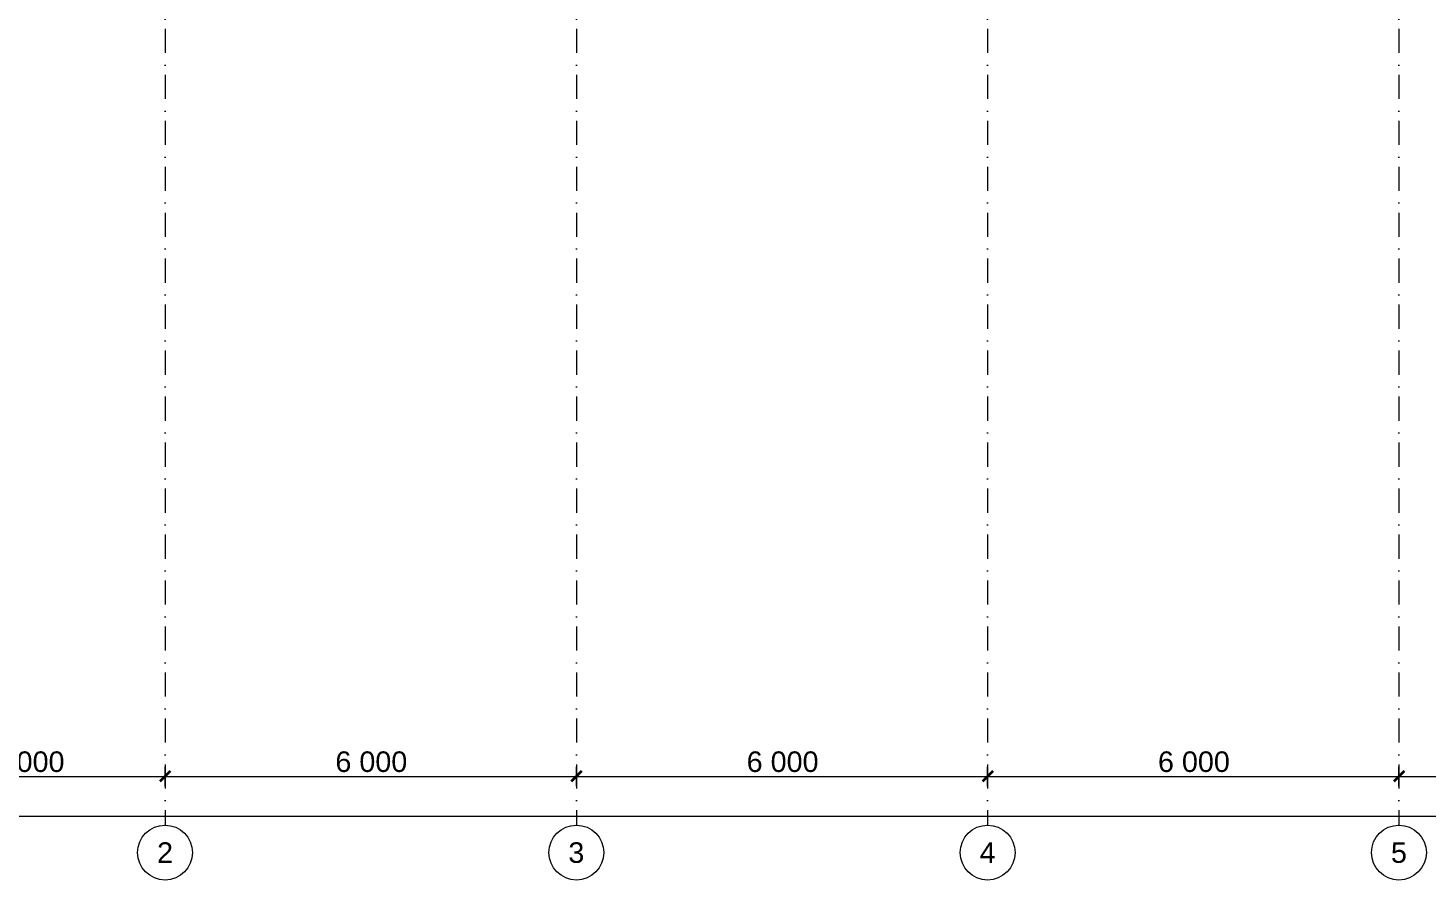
# Model space of a CAD drawing. Header units: millimetres. Extents: x -10605 to 103276, y -15987 to 52426.
# Drawn here: x 2000 to 22410, y -15987 to -3563 of the extents above; entities that cross this region are included whole.
import ezdxf
from ezdxf.enums import TextEntityAlignment as Align

# ---------------------------------------------------------------- set-up
doc = ezdxf.new("R2010")
doc.units = ezdxf.units.MM
doc.header["$MEASUREMENT"] = 0
doc.linetypes.add('Dot & Dashed', pattern=[670.277762, 352.777767, -176.388884, 0, -141.111112])
doc.layers.add('Оси', color=7, linetype='Continuous')
for name, color, linetype, lineweight in [('Оси_Ном._пера__200', 7, 'Continuous', 0), ('Оси_Ном._пера__97', 7, 'Continuous', 35), ('Оси_Ном._пера__99', 7, 'Continuous', 15)]:
    doc.layers.add(name, color=color, linetype=linetype, lineweight=lineweight)
doc.styles.add('РЎР“Р•РќР•Р\xa0РР\xa0_РЎРўРР›Р¬_1', font='arial.ttf')
doc.dimstyles.new('СГЕНЕРИР_СТИЛЬ__2', dxfattribs={"dimtxt": 300, "dimasz": 142.5, "dimexe": 0.18, "dimexo": 0.0625, "dimgap": 0.09, "dimtad": 1, "dimtih": 1, "dimtoh": 1, "dimdec": 4, "dimzin": 0, "dimdsep": 46, "dimtxsty": 'РЎР“Р•РќР•Р\xa0РР\xa0_РЎРўРР›Р¬_1', "dimblk": 'ARROWHEAD_6', "dimblk1": 'ARROWHEAD_6', "dimblk2": 'ARROWHEAD_6', "dimcen": 0.09, "dimse1": 1, "dimse2": 1, "dimadec": 0, "dimazin": 0, "dimtfac": 1, "dimtdec": 4, "dimtmove": 0, "dimatfit": 3, "dimfxl": 1, "dimtolj": 1, "dimtzin": 0, "dimarcsym": 0})

# ---------------------------------------------------------------- blocks, each defined once
blk = doc.blocks.new('Стандартный Маркер Сетки_4')
at = {"layer": 'Оси_Ном._пера__200', "color": 7, "linetype": 'Dot & Dashed', "lineweight": 0}
for p in [(0, 0), (55187, 0)]:
    blk.add_line(p, (55187, 0), dxfattribs=at)
blk.add_point((55187, 0), dxfattribs=at)
blk.add_point((55187, 0), dxfattribs=at)
at = {"layer": 'Оси_Ном._пера__99', "color": 7, "linetype": 'Continuous', "lineweight": 15}
blk.add_circle((55587, 0), 400, dxfattribs=at)
at = {"layer": 'Оси_Ном._пера__200', "color": 7, "lineweight": 0, "style": 'РЎР“Р•РќР•Р\xa0РР\xa0_РЎРўРР›Р¬_1'}
blk.add_attdef('AC_MarkerText_1', text='', height=300, rotation=90, dxfattribs=at).set_placement((55368, -69), align=Align.TOP_CENTER)
blk = doc.blocks.new('*D1110')
at = {"layer": 'Оси_Ном._пера__200', "color": 7, "linetype": 'Continuous', "lineweight": 0}
for p, q in [((-112, -15058), (0, -15058)), ((0, -15199), (0, -14918)), ((0, -15058), (98000, -15058)), ((98000, -15199), (98000, -14918)), ((98000, -15058), (98113, -15058))]:
    blk.add_line(p, q, dxfattribs=at)
at = {"layer": 'Оси_Ном._пера__97', "color": 7, "linetype": 'Continuous', "lineweight": 35}
for p, q in [((75, -14983), (-75, -15133)), ((97925, -15133), (98075, -14983))]:
    blk.add_line(p, q, dxfattribs=at)
at = {"layer": 'Оси_Ном._пера__200', "color": 7, "lineweight": 0, "insert": (48371, -14998), "char_height": 300, "attachment_point": 7, "style": 'РЎР“Р•РќР•Р\xa0РР\xa0_РЎРўРР›Р¬_1'}
blk.add_mtext('\\A1;{\\pql;\\fArial|b0|i0|c204|p0;\\W1.000000;98\xa0000}', dxfattribs=at)
blk = doc.blocks.new('ARROWHEAD_6')
at = {"color": 0, "linetype": 'Continuous', "lineweight": 0}
for p, q in [((0, 0), (-1, 0)), ((-0.5, -0.5), (0.5, 0.5))]:
    blk.add_line(p, q, dxfattribs=at)
blk = doc.blocks.new('*D1112')
at = {"layer": 'Оси_Ном._пера__200', "color": 7, "linetype": 'Continuous', "lineweight": 0}
for p, q in [((-113, -14476), (0, -14476)), ((0, -14617), (0, -14336)), ((0, -14476), (4000, -14476)), ((4000, -14617), (4000, -14336))]:
    blk.add_line(p, q, dxfattribs=at)
at = {"layer": 'Оси_Ном._пера__97', "color": 7, "linetype": 'Continuous', "lineweight": 35}
for p, q in [((75, -14401), (-75, -14551)), ((4075, -14401), (3925, -14551))]:
    blk.add_line(p, q, dxfattribs=at)
at = {"layer": 'Оси_Ном._пера__200', "color": 7, "lineweight": 0, "insert": (1485, -14416), "char_height": 300, "attachment_point": 7, "style": 'РЎР“Р•РќР•Р\xa0РР\xa0_РЎРўРР›Р¬_1'}
blk.add_mtext('\\A1;{\\pql;\\fArial|b0|i0|c204|p0;\\W1.000000;4\xa0000}', dxfattribs=at)
blk = doc.blocks.new('*D1113')
at = {"layer": 'Оси_Ном._пера__200', "color": 7, "linetype": 'Continuous', "lineweight": 0}
for p, q in [((4000, -14617), (4000, -14336)), ((4000, -14476), (10000, -14476)), ((10000, -14617), (10000, -14336))]:
    blk.add_line(p, q, dxfattribs=at)
at = {"layer": 'Оси_Ном._пера__97', "color": 7, "linetype": 'Continuous', "lineweight": 35}
for p, q in [((4075, -14401), (3925, -14551)), ((10075, -14401), (9925, -14551))]:
    blk.add_line(p, q, dxfattribs=at)
at = {"layer": 'Оси_Ном._пера__200', "color": 7, "lineweight": 0, "insert": (6485, -14416), "char_height": 300, "attachment_point": 7, "style": 'РЎР“Р•РќР•Р\xa0РР\xa0_РЎРўРР›Р¬_1'}
blk.add_mtext('\\A1;{\\pql;\\fArial|b0|i0|c204|p0;\\W1.000000;6\xa0000}', dxfattribs=at)
blk = doc.blocks.new('*D1114')
at = {"layer": 'Оси_Ном._пера__200', "color": 7, "linetype": 'Continuous', "lineweight": 0}
for p, q in [((10000, -14617), (10000, -14336)), ((10000, -14476), (16000, -14476)), ((16000, -14617), (16000, -14336))]:
    blk.add_line(p, q, dxfattribs=at)
at = {"layer": 'Оси_Ном._пера__97', "color": 7, "linetype": 'Continuous', "lineweight": 35}
for p, q in [((10075, -14401), (9925, -14551)), ((16075, -14401), (15925, -14551))]:
    blk.add_line(p, q, dxfattribs=at)
at = {"layer": 'Оси_Ном._пера__200', "color": 7, "lineweight": 0, "insert": (12485, -14416), "char_height": 300, "attachment_point": 7, "style": 'РЎР“Р•РќР•Р\xa0РР\xa0_РЎРўРР›Р¬_1'}
blk.add_mtext('\\A1;{\\pql;\\fArial|b0|i0|c204|p0;\\W1.000000;6\xa0000}', dxfattribs=at)
blk = doc.blocks.new('*D1115')
at = {"layer": 'Оси_Ном._пера__200', "color": 7, "linetype": 'Continuous', "lineweight": 0}
for p, q in [((16000, -14617), (16000, -14336)), ((16000, -14476), (22000, -14476)), ((22000, -14617), (22000, -14336))]:
    blk.add_line(p, q, dxfattribs=at)
at = {"layer": 'Оси_Ном._пера__97', "color": 7, "linetype": 'Continuous', "lineweight": 35}
for p, q in [((16075, -14401), (15925, -14551)), ((22075, -14401), (21925, -14551))]:
    blk.add_line(p, q, dxfattribs=at)
at = {"layer": 'Оси_Ном._пера__200', "color": 7, "lineweight": 0, "insert": (18485, -14416), "char_height": 300, "attachment_point": 7, "style": 'РЎР“Р•РќР•Р\xa0РР\xa0_РЎРўРР›Р¬_1'}
blk.add_mtext('\\A1;{\\pql;\\fArial|b0|i0|c204|p0;\\W1.000000;6\xa0000}', dxfattribs=at)
blk = doc.blocks.new('*D1116')
at = {"layer": 'Оси_Ном._пера__200', "color": 7, "linetype": 'Continuous', "lineweight": 0}
for p, q in [((22000, -14617), (22000, -14336)), ((22000, -14476), (28000, -14476)), ((28000, -14617), (28000, -14336))]:
    blk.add_line(p, q, dxfattribs=at)
at = {"layer": 'Оси_Ном._пера__97', "color": 7, "linetype": 'Continuous', "lineweight": 35}
for p, q in [((22075, -14401), (21925, -14551)), ((28075, -14401), (27925, -14551))]:
    blk.add_line(p, q, dxfattribs=at)
at = {"layer": 'Оси_Ном._пера__200', "color": 7, "lineweight": 0, "insert": (24485, -14416), "char_height": 300, "attachment_point": 7, "style": 'РЎР“Р•РќР•Р\xa0РР\xa0_РЎРўРР›Р¬_1'}
blk.add_mtext('\\A1;{\\pql;\\fArial|b0|i0|c204|p0;\\W1.000000;6\xa0000}', dxfattribs=at)

msp = doc.modelspace()

# ---------------------------------------------------------------- block references
at = {"layer": 'Оси', "color": 8, "linetype": 'Continuous', "lineweight": 0, "true_color": 0x747474}
ref = msp.add_blockref('Стандартный Маркер Сетки_4', (4000, 40000.00005), dxfattribs=dict(at, zscale=1000, rotation=270))
ref.add_attrib('AC_MarkerText_1', '2', dxfattribs={"layer": 'Оси_Ном._пера__200', "color": 7, "lineweight": 0, "height": 300, "rotation": 360, "style": 'РЎР“Р•РќР•Р\xa0РР\xa0_РЎРўРР›Р¬_1'}).set_placement((4000, -15437.02337), align=Align.TOP_CENTER)
ref = msp.add_blockref('Стандартный Маркер Сетки_4', (10000, 40000.00005), dxfattribs=dict(at, zscale=1000, rotation=270))
ref.add_attrib('AC_MarkerText_1', '3', dxfattribs={"layer": 'Оси_Ном._пера__200', "color": 7, "lineweight": 0, "height": 300, "rotation": 360, "style": 'РЎР“Р•РќР•Р\xa0РР\xa0_РЎРўРР›Р¬_1'}).set_placement((10000, -15437.02337), align=Align.TOP_CENTER)
ref = msp.add_blockref('Стандартный Маркер Сетки_4', (16000.00006, 40000.00005), dxfattribs=dict(at, zscale=1000, rotation=270))
ref.add_attrib('AC_MarkerText_1', '4', dxfattribs={"layer": 'Оси_Ном._пера__200', "color": 7, "lineweight": 0, "height": 300, "rotation": 360, "style": 'РЎР“Р•РќР•Р\xa0РР\xa0_РЎРўРР›Р¬_1'}).set_placement((16000.00006, -15437.02337), align=Align.TOP_CENTER)
ref = msp.add_blockref('Стандартный Маркер Сетки_4', (22000, 40000.00005), dxfattribs=dict(at, zscale=1000, rotation=270))
ref.add_attrib('AC_MarkerText_1', '5', dxfattribs={"layer": 'Оси_Ном._пера__200', "color": 7, "lineweight": 0, "height": 300, "rotation": 360, "style": 'РЎР“Р•РќР•Р\xa0РР\xa0_РЎРўРР›Р¬_1'}).set_placement((22000, -15437.02337), align=Align.TOP_CENTER)

# ---------------------------------------------------------------- dimensions: what is measured, and where the dimension line sits
at = {"layer": 'Оси', "color": 7, "linetype": 'Continuous', "lineweight": 0}
for base, p1, p2, picture, middle in [((4000, -14476.2642), (0, -15587.02337), (4000, -15587.02337), '*D1112', (1999.83803, -14266.2642)), ((10000, -14476.2642), (4000, -15587.02337), (10000, -15587.02337), '*D1113', (6999.83803, -14266.2642)), ((16000.00006, -14476.2642), (10000, -15587.02337), (16000.00006, -15587.02337), '*D1114', (12999.83806, -14266.2642)), ((22000, -14476.2642), (16000.00006, -15587.02337), (22000, -15587.02337), '*D1115', (18999.83806, -14266.2642)), ((28000, -14476.2642), (22000, -15587.02337), (28000, -15587.02337), '*D1116', (24999.83803, -14266.2642)), ((98000.0000716933, -15058.4180221836), (0, -15587.0233678859), (98000.0000716933, -15587.0233678859), '*D1110', (48999.5830575523, -14848.4180197994))]:
    dim = msp.add_linear_dim(base=base, p1=p1, p2=p2, dimstyle='СГЕНЕРИР_СТИЛЬ__2', dxfattribs=at)
    dim.commit()
    dim.dimension.update_dxf_attribs({"geometry": picture, "text_midpoint": middle, "dimtype": 160})

doc.saveas('drawing.dxf')
